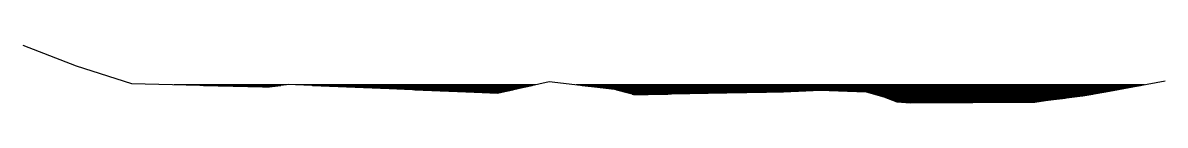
# Model space of a CAD drawing. Header units: inches. Extents: x 0 to 314, y 0 to 16.
import ezdxf

# ---------------------------------------------------------------- set-up
doc = ezdxf.new("R2010")
doc.units = ezdxf.units.IN
doc.header["$MEASUREMENT"] = 0
doc.layers.add('Contour', color=7, linetype='Continuous')
doc.layers.add('WSZ', color=80, linetype='Continuous')

msp = doc.modelspace()

# ---------------------------------------------------------------- linework, layer by layer
at = {"layer": 'Contour'}
msp.add_lwpolyline([(0, 15.86), (14.63, 10.14), (29.94, 5.29), (67.54, 4.36), (73.14, 5.08), (130.59, 2.63), (144.87, 5.87), (162.8, 3.75), (168.3, 2.23), (208.94, 2.98), (219.3, 3.49), (232.08, 3.05), (236.97, 1.66), (240.5, 0.29), (244.36, 0), (271.68, 0.16), (278.47, 0.19), (281.4, 0.62), (291.61, 1.89), (298.03, 3.05), (314.35, 6.04)], dxfattribs=at)
at = {"layer": 'WSZ'}
for p, q in [((41.66, 5), (72.52, 5)), ((45.71, 4.9), (71.74, 4.9)), ((49.75, 4.8), (70.96, 4.8)), ((53.79, 4.7), (70.18, 4.7)), ((57.84, 4.6), (69.41, 4.6)), ((61.88, 4.5), (68.63, 4.5)), ((65.92, 4.4), (67.85, 4.4)), ((75.02, 5), (141.04, 5)), ((77.36, 4.9), (140.59, 4.9)), ((79.71, 4.8), (140.15, 4.8)), ((82.05, 4.7), (139.71, 4.7)), ((84.4, 4.6), (139.27, 4.6)), ((86.74, 4.5), (138.83, 4.5)), ((89.09, 4.4), (138.39, 4.4)), ((91.43, 4.3), (137.95, 4.3)), ((93.78, 4.2), (137.51, 4.2)), ((96.12, 4.1), (137.07, 4.1)), ((98.46, 4), (136.63, 4)), ((100.81, 3.9), (136.19, 3.9)), ((103.15, 3.8), (135.75, 3.8)), ((105.5, 3.7), (135.31, 3.7)), ((107.84, 3.6), (134.87, 3.6)), ((110.19, 3.5), (134.42, 3.5)), ((112.53, 3.4), (133.98, 3.4)), ((114.88, 3.3), (133.54, 3.3)), ((117.22, 3.2), (133.1, 3.2)), ((152.23, 5), (308.67, 5)), ((153.07, 4.9), (308.13, 4.9)), ((153.92, 4.8), (307.58, 4.8)), ((154.77, 4.7), (307.04, 4.7)), ((155.61, 4.6), (306.49, 4.6)), ((156.46, 4.5), (305.94, 4.5)), ((157.3, 4.4), (305.4, 4.4)), ((158.15, 4.3), (304.85, 4.3)), ((158.99, 4.2), (304.31, 4.2)), ((159.84, 4.1), (303.76, 4.1)), ((160.69, 4), (303.22, 4)), ((161.53, 3.9), (302.67, 3.9)), ((162.38, 3.8), (302.12, 3.8)), ((162.98, 3.7), (301.58, 3.7)), ((163.34, 3.6), (301.03, 3.6)), ((163.7, 3.5), (300.49, 3.5)), ((164.07, 3.4), (217.47, 3.4)), ((164.43, 3.3), (215.44, 3.3)), ((164.79, 3.2), (213.41, 3.2)), ((221.91, 3.4), (299.94, 3.4)), ((224.82, 3.3), (299.39, 3.3)), ((227.72, 3.2), (298.85, 3.2)), ((119.57, 3.1), (132.66, 3.1)), ((121.91, 3), (132.22, 3)), ((124.26, 2.9), (131.78, 2.9)), ((126.6, 2.8), (131.34, 2.8)), ((128.95, 2.7), (130.9, 2.7)), ((165.15, 3.1), (211.38, 3.1)), ((165.51, 3), (209.35, 3)), ((165.88, 2.9), (204.61, 2.9)), ((166.24, 2.8), (199.19, 2.8)), ((166.6, 2.7), (193.77, 2.7)), ((166.96, 2.6), (188.35, 2.6)), ((167.32, 2.5), (182.93, 2.5)), ((167.68, 2.4), (177.51, 2.4)), ((168.05, 2.3), (172.09, 2.3)), ((230.63, 3.1), (298.3, 3.1)), ((232.26, 3), (297.75, 3)), ((232.61, 2.9), (297.2, 2.9)), ((232.96, 2.8), (296.65, 2.8)), ((233.31, 2.7), (296.09, 2.7)), ((233.66, 2.6), (295.54, 2.6)), ((234.01, 2.5), (294.99, 2.5)), ((234.37, 2.4), (294.43, 2.4)), ((234.72, 2.3), (293.88, 2.3)), ((235.07, 2.2), (293.33, 2.2)), ((235.42, 2.1), (292.77, 2.1)), ((235.77, 2), (292.22, 2)), ((236.13, 1.9), (291.67, 1.9)), ((236.48, 1.8), (290.89, 1.8)), ((236.83, 1.7), (290.08, 1.7)), ((237.12, 1.6), (289.28, 1.6)), ((237.38, 1.5), (288.47, 1.5)), ((237.64, 1.4), (287.67, 1.4)), ((237.9, 1.3), (286.87, 1.3)), ((238.16, 1.2), (286.06, 1.2)), ((238.41, 1.1), (285.26, 1.1)), ((238.67, 1), (284.45, 1)), ((238.93, 0.9), (283.65, 0.9)), ((239.19, 0.8), (282.85, 0.8)), ((239.44, 0.7), (282.04, 0.7)), ((239.7, 0.6), (281.26, 0.6)), ((239.96, 0.5), (280.58, 0.5)), ((240.22, 0.4), (279.9, 0.4)), ((240.47, 0.3), (279.22, 0.3)), ((241.7, 0.2), (278.54, 0.2)), ((243.03, 0.1), (261.44, 0.1))]:
    msp.add_line(p, q, dxfattribs=at)

doc.saveas('drawing.dxf')
